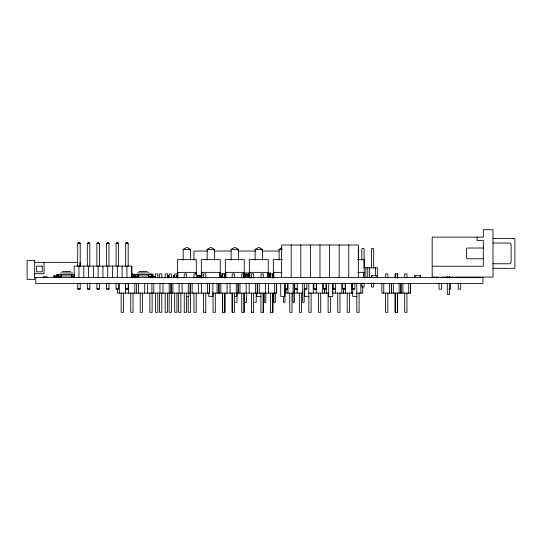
<?xml version="1.0" encoding="UTF-8"?>
<svg xmlns="http://www.w3.org/2000/svg" width="542" height="542" viewBox="0 0 542 542"><rect width="100%" height="100%" fill="white"/><g stroke="black" fill="none" stroke-linecap="round" stroke-linejoin="round"><path stroke-width="0.81" d="M270.201 276.061L270.58 274.645L269.442 274.645M55.352 277.477L56.104 276.725M131.889 277.097L132.675 276.345L137.397 276.345L137.397 276.725L132.865 276.725L132.079 277.477M77.716 266.095L77.716 243.338L78.963 242.274L80.223 243.338L80.223 266.095M87.309 266.095L87.309 243.338L88.556 242.274L89.816 243.338L89.816 266.095M96.903 266.095L96.903 243.338L98.149 242.274L99.41 243.338L99.41 266.095M106.496 266.095L106.496 243.338L107.743 242.274L109.003 243.338L109.003 266.095M116.09 266.095L116.09 243.338L117.336 242.274L118.596 243.338L118.596 266.095M125.683 266.095L125.683 243.338L126.93 242.274L128.19 243.338L128.19 266.095M56.673 275.966L58.184 274.835L61.395 274.835M133.427 275.966L134.938 274.835L138.149 274.835M199.707 276.176L201.692 274.869M183.176 260.092L183.176 249.367L186.834 247.328L190.499 249.367L190.499 260.092M207.159 260.092L207.159 249.367L210.824 247.328L214.49 249.367L214.49 260.092M231.143 260.092L231.143 249.367L234.808 247.328L238.473 249.367L238.473 260.092M255.133 260.092L255.133 249.367L258.798 247.328L262.463 249.367L262.463 260.092M279.116 260.092L279.116 249.367L282.05 247.735M80.223 283.168L80.223 288.859L78.969 289.414L77.716 288.859L77.716 283.168M89.816 283.168L89.816 288.859L88.563 289.414L87.309 288.859L87.309 283.168M99.41 283.168L99.41 288.859L98.156 289.414L96.903 288.859L96.903 283.168M109.003 283.168L109.003 288.859L107.75 289.414L106.496 288.859L106.496 283.168M118.596 283.168L118.596 288.859L117.343 289.414L116.09 288.859L116.09 283.168M128.19 283.168L128.19 288.859L126.936 289.414L125.683 288.859L125.683 283.168M287.646 283.168L287.646 288.859L286.379 289.414L285.139 288.859L285.139 283.168M306.833 283.168L306.833 288.859L305.566 289.414L304.333 288.859L304.333 283.168M316.426 283.168L316.426 288.859L315.159 289.414L313.926 288.859L313.926 283.168M326.027 283.168L326.027 288.859L324.76 289.414L323.52 288.859L323.52 283.168M345.213 283.168L345.213 288.859L343.946 289.414L342.707 288.859L342.707 283.168M354.807 283.168L354.807 288.859L353.54 289.414L352.307 288.859L352.307 283.168M492.99 238.48L514.9 238.48L514.9 268.317L492.99 268.317M492.99 243.04L510.32 243.04L511.12 244.428L511.12 262.369L510.32 263.758L492.99 263.758M77.716 243.338L80.223 243.338M87.309 243.338L89.816 243.338M96.903 243.338L99.41 243.338M106.496 243.338L109.003 243.338M116.09 243.338L118.596 243.338M125.683 243.338L128.19 243.338M483.322 248.026L467.197 248.026L466.547 248.676L466.547 258.121L467.197 258.771L483.322 258.771M183.176 249.367L190.499 249.367M207.159 249.367L214.49 249.367M231.143 249.367L238.473 249.367M255.133 249.367L262.463 249.367M279.116 249.367L282.375 249.367M207.437 251.034L193.948 251.034L193.948 260.126M214.185 251.034L231.048 251.034M237.789 251.034L255.499 251.034M262.247 251.034L279.11 251.034M282.368 259.591L273.331 259.591L273.331 277.992M357.618 259.591L364.197 259.591L364.197 277.992M34.654 262.369L77.479 262.369M432.177 266.237L483.322 266.237L483.322 240.553L477.129 240.553L477.129 237.152M364.21 267.795L377.354 267.795L377.354 277.389L376.968 277.389M62.337 271.434L70.65 271.434M139.098 271.434L147.404 271.434M177.383 272.369L196.292 272.369M201.367 272.369L220.276 272.369M225.357 272.369L244.266 272.369M249.34 272.369L268.249 272.369M273.331 272.369L281.969 272.369M357.991 272.369L364.197 272.369M60.453 272.944L72.54 272.944M137.207 272.944L149.294 272.944M243.873 272.944L249.577 272.944M267.951 272.944L270.397 272.944L270.58 274.076L267.931 274.076M34.654 273.703L44.098 273.703L44.098 262.369M131.51 273.927L133.02 273.927L133.02 277.924M149.849 273.927L152.119 273.927M196.211 273.927L193.941 273.927L193.941 277.924M219.93 274.001L223.311 274.001M243.886 274.076L249.503 274.076M243.886 274.645L248.744 274.645M71.591 274.835L74.803 274.835M148.352 274.835L151.564 274.835L153.074 275.966M56.896 275.776L53.875 275.776L53.875 277.477M167.234 275.776L168.745 275.776L168.745 277.477M174.91 275.776L173.399 275.776L173.399 277.477M222.884 275.776L221.373 275.776L221.373 277.477M270.858 275.776L269.347 275.776L269.347 277.477M61.395 275.966L71.591 275.966M138.149 275.966L148.352 275.966M167.234 275.966L168.745 275.966M173.399 275.966L174.91 275.966M197.39 275.966L200.411 275.966M221.373 275.966L222.884 275.966M245.363 275.966L248.385 275.966M269.347 275.966L270.858 275.966M74.708 276.345L72.35 276.345L72.35 276.725L74.613 276.725M153.86 276.345L149.104 276.345L149.104 276.725L153.671 276.725M56.077 276.725L60.636 276.725L60.636 276.345L55.887 276.345L54.376 277.477L54.403 277.097M248.744 276.915L249.503 276.915M267.931 276.915L269.442 276.915M131.13 277.097L131.916 277.097M154.585 277.097L155.371 277.097M438.884 277.097L432.177 277.097L432.177 276.061M441.398 277.097L492.99 277.097L492.99 229.693L483.322 229.693L483.322 237.152L432.177 237.152L432.177 275.661M54.634 277.287L54.064 277.287L54.064 275.966L54.634 275.776M167.234 277.287L168.745 277.287M173.399 277.287L174.91 277.287M197.39 277.287L200.411 277.287M221.373 277.287L222.884 277.287M245.363 277.287L248.385 277.287M269.347 277.287L270.858 277.287M364.21 277.389L371.311 277.389M34.654 277.477L482.895 277.477L482.895 283.52L35.792 283.52L35.792 277.477M77.716 288.859L80.223 288.859M87.309 288.859L89.816 288.859M96.903 288.859L99.41 288.859M106.496 288.859L109.003 288.859M116.09 288.859L118.596 288.859M125.683 288.859L128.19 288.859M285.139 288.859L287.646 288.859M294.74 288.859L297.24 288.859L295.973 289.414L294.74 288.859L294.74 283.168M304.333 288.859L306.833 288.859M313.926 288.859L316.426 288.859M323.52 288.859L326.027 288.859M333.113 288.859L335.62 288.859L334.353 289.414L333.113 288.859L333.113 283.168M342.707 288.859L345.213 288.859M352.307 288.859L354.807 288.859M448.905 289.191L450.544 289.191L450.544 283.446M212.437 293.114L276.542 293.114L276.542 283.52M293.385 293.114L286.074 293.114L286.074 289.116M302.605 293.114L294.157 293.114L294.157 283.52M308.615 293.114L328.662 293.114M353.147 293.114L332.537 293.114L332.537 283.52M356.202 293.114L362.74 293.114L362.74 286.718M186.204 296.386L188.88 296.386L188.88 293.1M234.178 296.386L236.854 296.386L236.854 293.1M260.837 296.386L256.752 296.386L256.752 293.1M308.811 296.386L304.726 296.386L304.726 288.988M356.785 296.386L352.7 296.386L352.7 288.988M235.499 302.334L237.01 302.334L237.01 293.168M245.092 302.334L246.603 302.334L246.603 293.168M254.686 302.334L256.197 302.334L256.197 293.168M205.804 312.307L203.446 312.307L203.535 293.114M251.339 312.307L253.683 312.307M270.512 312.307L272.877 312.307L272.877 293.114M153.826 276.345L154.612 277.097M153.637 276.725L154.395 277.477M460.666 283.446L460.666 289.191L458.214 289.191L458.214 283.446M449.548 276.413L449.548 278.06M449.548 283.012L449.548 294.57L447.286 294.57L447.286 283.012M447.286 276.413L447.286 278.06M441.479 283.446L441.479 289.191L439.02 289.191L439.02 283.446M420.673 277.477L420.673 275.776L414.63 275.776L414.63 277.477M419.921 275.776L420.484 275.966L420.484 277.287L419.921 277.477M415.389 275.776L414.82 275.966L414.82 277.287L415.389 277.477M410.619 283.52L410.619 293.114L381.866 293.114L381.866 283.52M410.518 283.52L410.518 293.114M408.729 283.52L408.729 293.114M406.954 277.924L406.954 273.927L404.684 273.927L404.684 277.924M406.954 293.114L406.954 312.307L404.684 312.307L404.684 293.114M402.909 283.52L402.909 293.114M401.012 283.52L401.012 293.114M400.911 283.52L400.911 293.114M399.122 283.52L399.122 293.114M397.686 277.924L397.686 273.927L395.077 273.927L395.077 277.924M397.686 293.114L397.686 312.307L395.077 312.307L395.077 293.114M397.598 273.927L397.598 277.924M397.598 293.114L397.598 312.307M397.347 273.927L397.347 277.924M397.347 293.114L397.347 312.307M395.335 273.927L395.335 277.924M395.335 293.114L395.335 312.307M393.302 283.52L393.302 293.114M391.459 283.52L391.459 293.114L391.358 283.52M389.576 283.52L389.576 293.114M387.801 277.924L387.801 273.927L385.531 273.927L385.531 277.924M387.801 293.114L387.801 312.307L385.531 312.307L385.531 293.114M383.756 283.52L383.756 293.114M377.503 277.477L377.503 275.776L371.453 275.776L371.453 277.477M376.744 275.776L377.313 275.966L377.313 277.287L376.744 277.477M375.471 267.795L375.471 275.79M373.695 267.795L373.695 248.602L371.426 248.602L371.426 267.795M373.695 282.985L373.695 286.982L371.426 286.982L371.426 282.985M372.212 275.776L371.643 275.966L371.643 277.287L372.212 277.477M369.651 267.795L369.651 277.389M367.761 267.795L367.761 277.389M365.87 267.795L365.87 277.389M364.095 267.795L364.095 248.602L361.832 248.602L361.832 260.282M364.095 282.985L364.095 286.982L361.832 286.982L361.832 282.985M363.682 272.369L363.682 277.477M360.85 283.52L360.85 293.114M359.075 293.114L359.075 312.307L356.805 312.307L356.785 283.236M358.404 249.367L358.404 260.092M358.35 277.477L358.35 244.991L281.596 244.991L281.596 277.477M352.239 282.985L352.239 286.982M351.636 283.52L351.636 293.114M349.482 293.114L349.482 312.307L347.212 312.307L347.212 293.114M348.757 244.991L348.757 277.477M345.437 283.52L345.437 293.114M343.642 288.317L343.642 293.114M343.547 288.317L343.547 293.114M341.751 283.52L341.751 293.114M339.976 293.114L339.976 312.307L337.707 312.307L337.707 293.114M339.163 244.991L339.163 277.477M335.62 283.168L335.559 293.114M332.795 283.236L332.802 296.386L328.709 296.386L328.709 283.236M330.383 296.454L330.383 312.307L328.113 312.307L328.113 293.114M329.57 244.991L329.57 277.477M326.338 283.52L326.338 293.114M324.448 289.116L324.448 293.114M324.367 288.317L324.367 293.114M322.476 283.52L322.476 293.114M320.701 293.114L320.701 312.307L318.432 312.307L318.432 293.114M319.976 244.991L319.976 277.477M316.277 283.52L316.277 293.114M313.256 283.52L313.256 293.114M311.108 293.114L311.108 312.307L308.838 312.307L308.811 283.236M310.383 244.991L310.383 277.477M304.17 289.001L304.17 302.334L302.66 302.334L302.66 283.168M301.603 293.114L301.603 312.307L299.333 312.307L299.333 293.114M300.783 244.991L300.783 277.477M297.24 283.168L297.179 293.114M294.577 283.168L294.577 302.334L293.066 302.334L293.066 283.168M292.009 293.114L292.009 312.307L289.74 312.307L289.74 293.114M291.19 244.991L291.19 277.477M287.965 283.52L287.965 293.114M284.977 289.001L284.977 302.334L283.466 302.334L283.466 296.501M284.821 283.236L284.828 296.386L280.736 296.386L280.742 283.236M276.454 283.52L276.454 293.114M275.383 293.168L275.383 302.334L273.873 302.334L273.873 293.168M274.659 283.52L274.659 293.114M273.839 272.369L273.839 277.992M272.877 277.924L272.877 273.927L270.614 273.927L270.614 277.924M272.782 273.927L272.782 277.924M272.782 293.114L272.782 312.307M272.369 275.776L272.369 277.477M270.512 293.114L270.614 312.307M269.442 274.076L269.442 277.477M268.459 283.52L268.459 293.114M268.249 277.992L268.249 259.591L249.34 259.591L249.34 277.992M267.741 272.369L267.741 277.477M265.79 293.168L265.79 302.334L264.279 302.334L264.279 293.168M265.438 283.52L265.438 293.114M263.283 277.924L263.283 273.927L261.02 273.927L261.02 277.924M263.283 293.114L263.283 312.307L260.919 312.307L260.919 293.114M263.188 293.114L263.188 312.307M259.245 283.52L259.245 293.114M257.355 283.52L257.355 293.114M257.267 283.52L257.267 293.114M255.377 283.52L255.377 293.114M253.602 277.924L253.602 273.927L251.339 273.927L251.339 277.924M253.683 293.114L253.602 312.307M251.413 293.114L251.413 312.307M249.855 272.369L249.855 277.992M249.185 283.52L249.185 293.114M248.744 274.076L248.744 277.477M248.385 277.477L248.385 275.776L245.363 275.776L245.363 277.477M246.163 283.52L246.163 293.114M244.266 277.992L244.266 259.591L225.357 259.591L225.357 277.992M244.09 293.114L244.09 312.307L241.746 312.307L241.746 293.114M244.008 277.924L244.008 273.927L241.746 273.927L241.746 277.924M244.008 293.114L244.008 312.307M243.751 272.369L243.751 277.477M239.97 283.52L239.97 293.114M238.168 283.52L238.168 293.114M238.08 283.52L238.08 293.114M236.278 283.52L236.278 293.114M234.503 277.924L234.503 273.927L232.24 273.927L232.24 277.924M234.503 293.114L234.503 312.307L232.139 312.307L232.139 293.114M232.24 293.114L232.24 312.307M230.086 283.52L230.086 293.114M227.064 283.52L227.064 293.114M225.865 272.369L225.865 277.992M224.91 277.924L224.91 273.927L222.647 273.927L222.647 277.924M224.91 293.114L224.91 312.307L222.545 312.307L222.545 293.114M224.808 273.927L224.808 277.924M224.808 293.114L224.808 312.307M222.647 293.114L222.647 312.307M222.545 273.927L222.545 276.325M220.872 283.52L220.872 293.114M220.276 277.992L220.276 259.591L201.367 259.591L201.367 277.992M219.767 272.369L219.767 277.477M218.982 283.52L218.982 293.114M218.88 283.52L218.88 293.114M217.085 283.52L217.085 293.114M215.31 293.114L215.31 312.307L213.04 312.307L213.04 293.114M212.87 283.236L212.864 296.386L208.778 296.386L208.778 293.1M209.469 283.52L209.469 293.114L117.492 293.114L117.492 289.116M209.375 283.52L209.375 293.114M207.579 283.52L207.579 293.114M205.804 277.924L205.804 273.927L203.535 273.927L203.535 277.924M205.804 293.114L205.716 312.307M201.881 272.369L201.881 277.992M201.387 283.52L201.387 293.114M200.411 277.477L200.411 275.776L197.39 275.776L197.39 277.477M198.365 283.52L198.365 293.114M196.292 277.992L196.292 259.591L177.383 259.591L177.383 277.992M196.211 293.114L196.211 312.307L193.941 312.307L193.941 293.114M195.784 272.369L195.784 273.825M192.166 283.52L192.166 293.114M190.493 293.114L190.493 312.307L188.223 312.307L188.223 296.454M190.276 283.52L190.276 293.114M190.195 283.52L190.195 293.114M188.304 283.52L188.304 293.114M186.529 277.924L186.529 273.927L184.26 273.927L184.26 277.924M186.529 293.114L186.529 312.307L184.26 312.307L184.26 293.114M182.105 283.52L182.105 293.114M180.892 293.114L180.892 312.307L178.63 312.307L178.63 293.114M179.084 283.52L179.084 293.114M177.891 272.369L177.891 277.992M176.936 277.924L176.936 273.927L174.666 273.927L174.666 277.924M176.936 293.114L176.936 312.307L174.666 312.307L174.666 293.114M176.421 275.776L176.421 277.477M172.891 283.52L172.891 293.114M171.394 277.924L171.394 273.927L169.124 273.927L169.124 277.924M171.394 293.114L171.394 312.307L169.124 312.307L169.206 283.52M171.096 283.52L171.096 293.114M171.001 283.52L171.001 293.114M167.431 277.924L167.431 273.927L165.161 273.927L165.161 277.924M167.431 293.114L167.431 312.307L165.161 312.307L165.161 293.114M163.006 283.52L163.006 293.114M161.801 277.924L161.801 273.927L159.531 273.927L159.531 277.924M161.801 293.114L161.801 312.307L159.531 312.307L159.531 293.114M159.985 283.52L159.985 293.114M157.837 277.924L157.837 273.927L155.568 273.927L155.568 277.924M157.837 293.114L157.837 312.307L155.568 312.307L155.568 293.114M155.337 277.097L155.337 277.477M153.792 283.52L153.792 293.114M153.074 277.477L153.074 274.455L133.427 274.455L133.427 277.477M152.119 293.114L152.119 312.307L149.849 312.307L149.849 293.114M151.902 283.52L151.902 293.114M151.564 274.835L151.564 277.477M151.184 274.455L151.184 274.835M150.994 276.345L150.994 276.725M148.725 274.835L148.725 277.477M148.352 274.455L148.352 277.477M147.695 283.52L147.695 293.114M144.673 283.52L144.673 293.114M142.519 293.114L142.519 312.307L140.256 312.307L140.256 293.114M138.481 283.52L138.481 293.114M138.149 274.455L138.149 277.477M137.776 274.835L137.776 277.477M136.679 283.52L136.591 293.114M135.507 276.345L135.507 276.725M135.317 274.455L135.317 274.835M134.938 274.835L134.938 277.477M134.795 283.52L134.795 293.114M133.02 293.114L133.02 312.307L130.751 312.307L130.751 293.114M131.74 277.477L131.74 266.095L74.173 266.095L74.173 277.477M131.726 266.095L131.726 277.477M128.596 283.52L128.596 293.114M126.93 242.274L126.93 243.338M126.93 266.095L126.93 277.477M125.575 283.52L125.575 293.114M123.42 293.114L123.42 312.307L121.157 312.307L121.157 293.114M122.133 266.095L122.133 277.477M119.382 283.52L119.382 293.114M117.336 242.274L117.336 243.338M117.336 266.095L117.336 277.477M112.546 266.095L112.546 277.477M107.743 242.274L107.743 243.338M107.743 266.095L107.743 277.477M102.953 266.095L102.953 277.477M98.149 266.095L98.149 277.477M93.36 266.095L93.36 277.477M88.556 242.274L88.556 243.338M88.556 266.095L88.556 277.477M83.766 266.095L83.766 277.477M79.986 262.369L79.986 266.793M78.963 242.274L78.963 243.338M78.963 266.095L78.963 277.477M74.423 274.835L74.423 274.455L56.673 274.455L56.673 277.477M71.971 274.835L71.971 277.477M71.591 274.455L71.591 277.477M61.395 274.455L61.395 277.477M61.016 274.835L61.016 277.477M58.753 276.345L58.753 276.725M58.563 274.455L58.563 274.835M58.184 274.835L58.184 277.477M46.971 277.477L46.971 276.725L43.191 276.725L43.191 277.477M34.654 260.485L27.1 260.485L27.1 279.36L34.654 279.36L34.654 260.485M42.208 266.149L36.544 266.149L36.544 271.813L42.208 271.813L42.208 266.149"/></g></svg>
